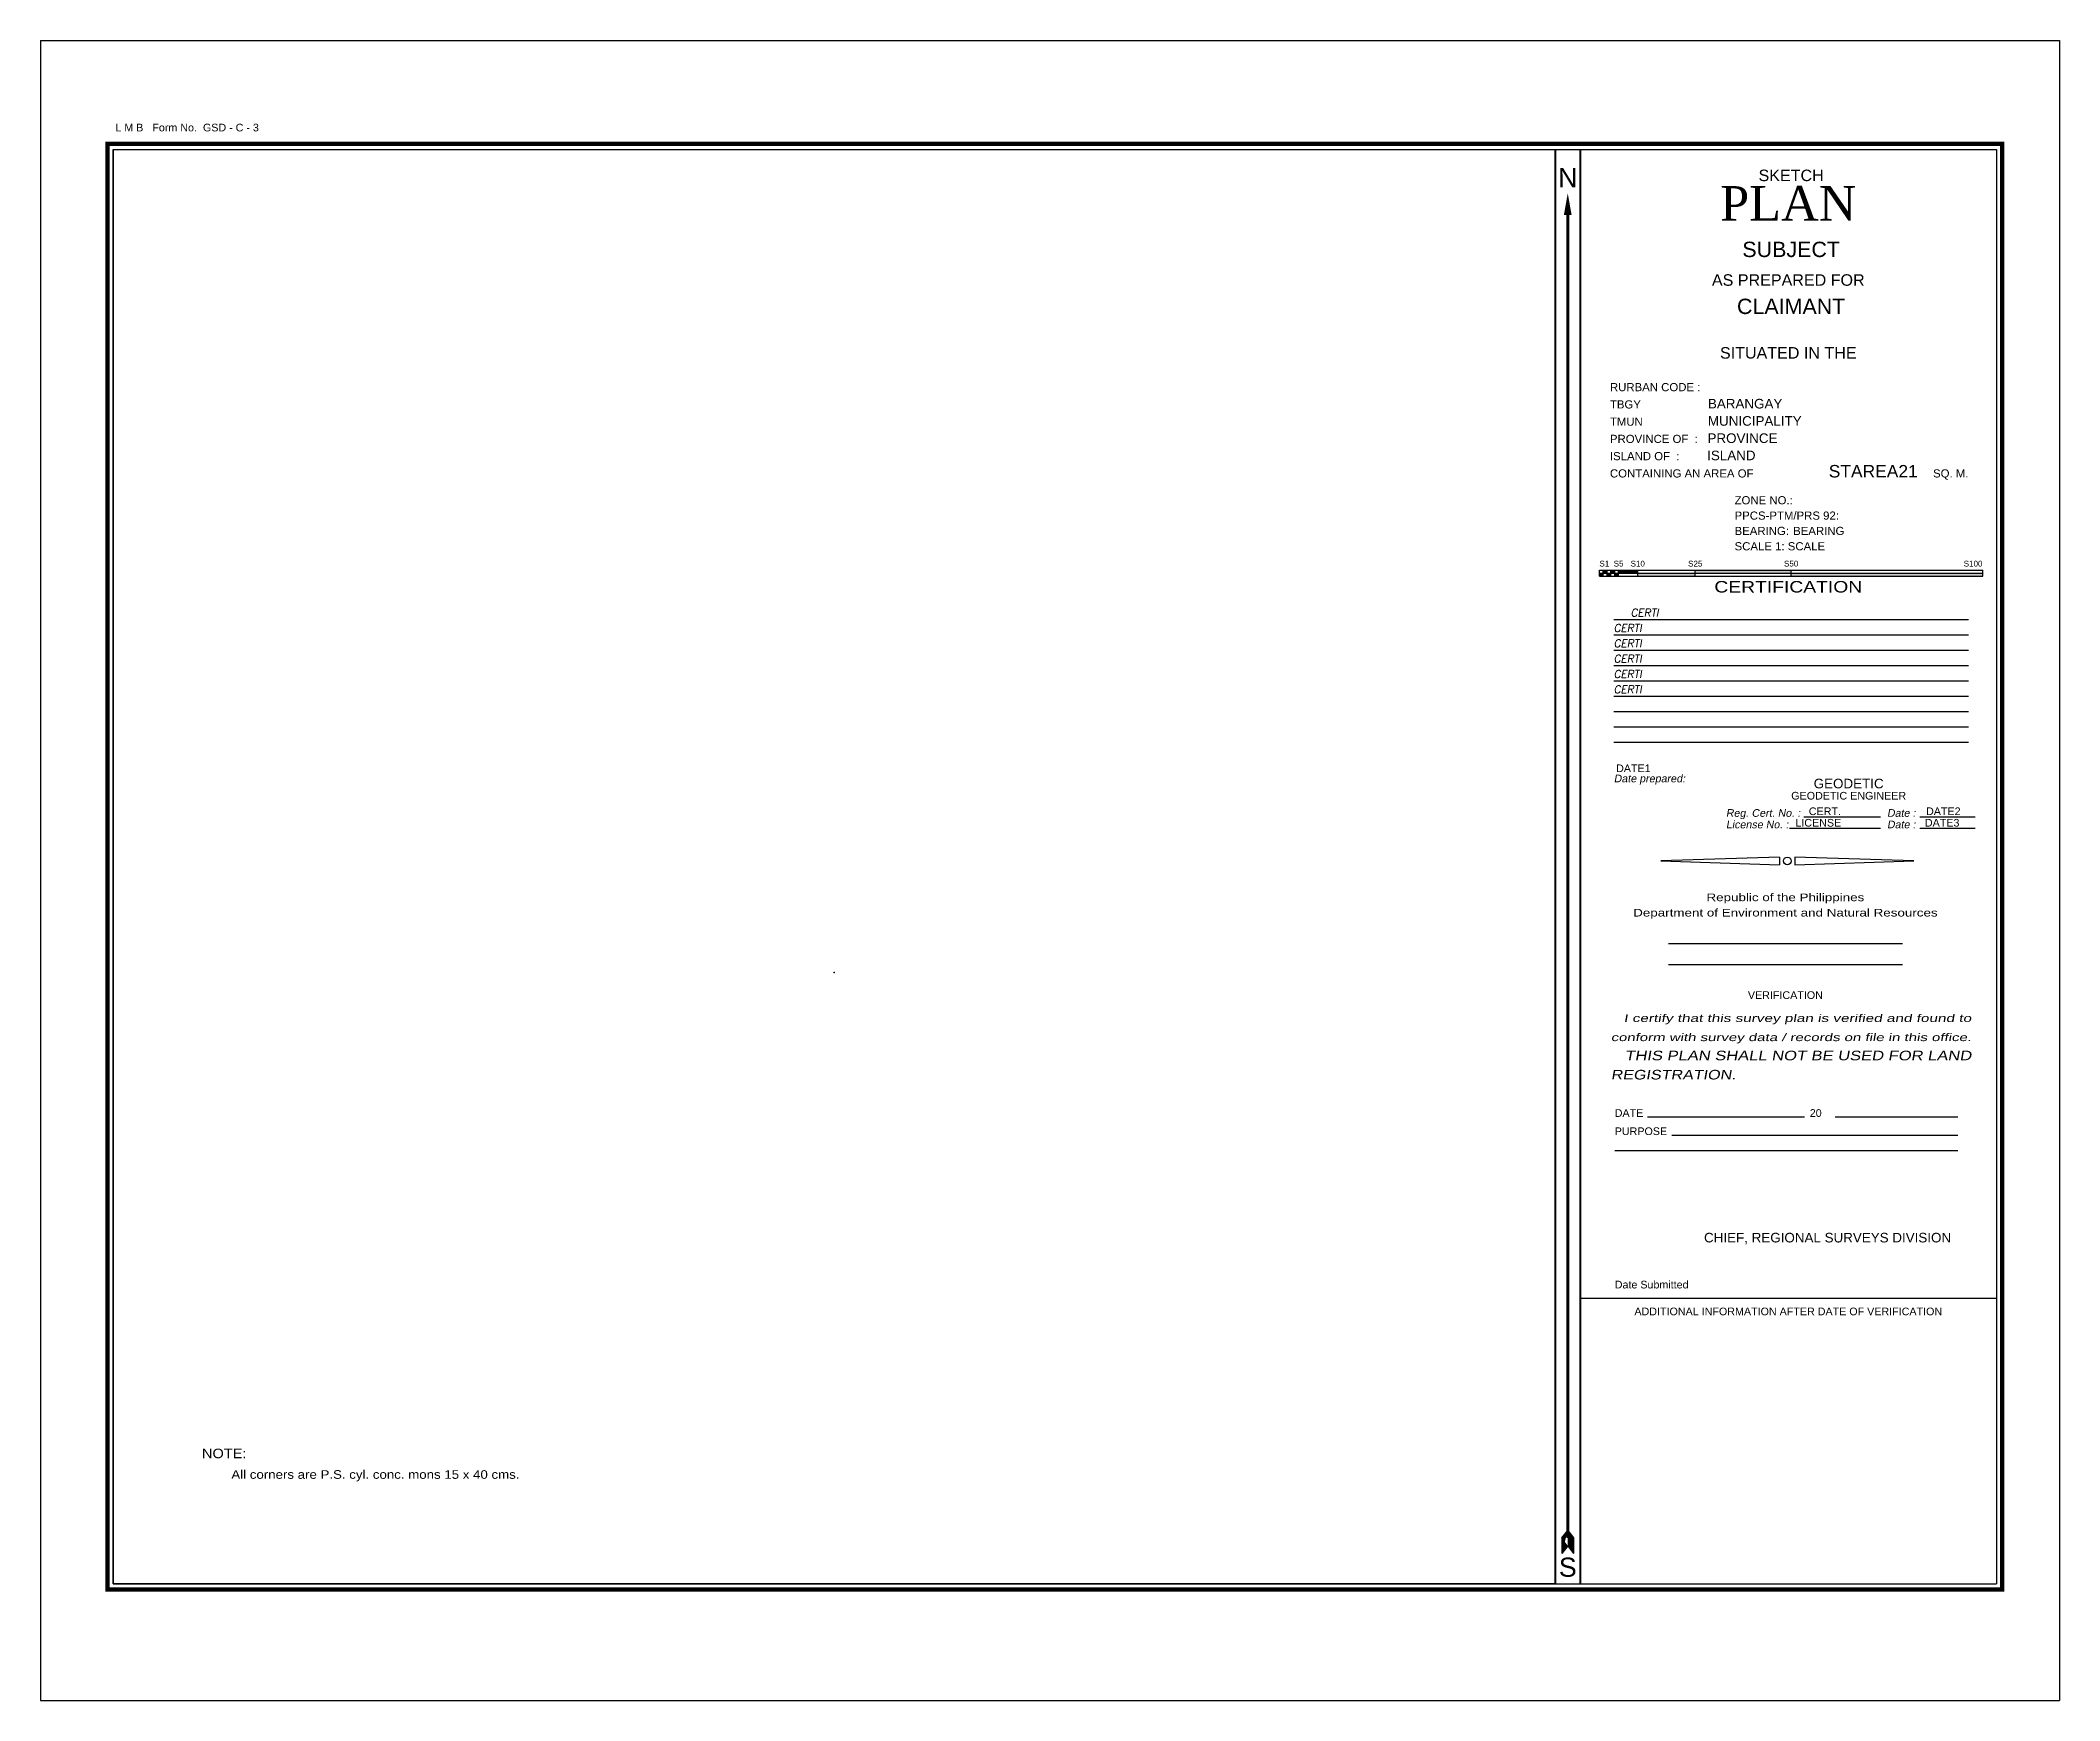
# Model space of a CAD drawing. Extents: x -207 to 320, y -218 to 216.
import ezdxf
from ezdxf.enums import TextEntityAlignment as Align

# ---------------------------------------------------------------- set-up
doc = ezdxf.new("R2010")
doc.units = 0
doc.header["$MEASUREMENT"] = 0
for name, color, linetype in [('Description', 3, 'Continuous'), ('LOTPLAN_FORM', 3, 'Continuous'), ('TBLK-ATT', 7, 'Continuous')]:
    doc.layers.add(name, color=color, linetype=linetype)
doc.styles.add('ARIAL', font='arial.ttf')
doc.styles.add('ROMANTIC', font='romantic.ttf')
doc.styles.add('S1', font='romans', dxfattribs={"height": 1})
doc.styles.add('SANSERIF', font='sanss___.ttf')

msp = doc.modelspace()

# ---------------------------------------------------------------- linework, layer by layer
at = {"color": 1}
for p, q in [((-207, 215.5), (319.5, 215.5)), ((-207, 215.5), (-207, -217.5)), ((319.5, 215.5), (319.5, -217.5)), ((-207, -217.5), (319.5, -217.5))]:
    msp.add_line(p, q, dxfattribs=at)
at = {"color": 3}
for p, q in [((-188, 187), (303, 187)), ((303, 187), (303, -187)), ((252.8, 13), (272.84, 13)), ((283.09, 13), (297.5, 13)), ((249.07, 10), (272.84, 10)), ((283.09, 10), (297.5, 10)), ((246.5, 2.5), (215.5, 1.5)), ((215.5, 1.5), (246.5, 0.5)), ((246.5, 2.5), (246.5, 0.5)), ((250.5, 2.5), (250.5, 0.5)), ((281.5, 1.5), (250.5, 2.5)), ((250.5, 0.5), (281.5, 1.5)), ((217.5, -20), (278.5, -20)), ((217.5, -25.5), (278.5, -25.5)), ((212.06, -65.25), (253, -65.25)), ((261, -65.25), (293, -65.25)), ((218.42, -70), (293, -70)), ((203.5, -74), (293, -74)), ((194.5, -112.5), (303, -112.5))]:
    msp.add_line(p, q, dxfattribs=at)
at = {"color": 3, "linetype": 'Continuous'}
for p, q in [((-188, 187), (-188, -187)), ((203.25, 64.5), (295.75, 64.5)), ((203.25, 60.5), (295.75, 60.5)), ((203.25, 56.5), (295.75, 56.5)), ((203.25, 52.5), (295.75, 52.5)), ((203.25, 48.5), (295.75, 48.5)), ((203.25, 44.5), (295.75, 44.5)), ((203.25, 40.5), (295.75, 40.5)), ((203.25, 36.5), (295.75, 36.5)), ((203.25, 32.5), (295.75, 32.5)), ((-188, -187), (303, -187))]:
    msp.add_line(p, q, dxfattribs=at)
at = {"color": 2}
for p, q in [((199.5, 77.36), (299.5, 77.36)), ((199.5, 75.76), (199.5, 77.36)), ((199.5, 76.56), (299.5, 76.56)), ((199.5, 75.76), (299.5, 75.76)), ((200.5, 75.76), (200.5, 77.36)), ((201.5, 75.76), (201.5, 77.36)), ((202.5, 75.76), (202.5, 77.36)), ((203.5, 75.76), (203.5, 77.36)), ((204.5, 75.76), (204.5, 77.36)), ((209.5, 75.76), (209.5, 77.36)), ((224.5, 75.76), (224.5, 77.36)), ((249.5, 75.76), (249.5, 77.36)), ((299.5, 75.76), (299.5, 77.36))]:
    msp.add_line(p, q, dxfattribs=at)
at = {"color": 6}
for p, q in [((189.75, -175.08), (191.25, -173.09)), ((191.25, -173.09), (192.75, -175.08)), ((189.75, -175.08), (189.75, -179.09)), ((191.25, -177.1), (189.75, -179.09)), ((192.75, -175.08), (191.25, -175.08)), ((191.25, -177.1), (192.75, -179.09)), ((191.25, -177.1), (192.75, -177.1)), ((192.75, -175.08), (192.75, -179.09))]:
    msp.add_line(p, q, dxfattribs=at)
at = {"color": 10, "const_width": 1.1}
msp.add_lwpolyline([(304.5, -188.5), (-189.5, -188.5), (-189.5, 188.5), (304.5, 188.5)], close=True, dxfattribs=at)
at = {"color": 9, "const_width": 0.5}
for points in [[(188, 187), (188, -187)], [(194.5, 187), (194.5, -187)]]:
    msp.add_lwpolyline(points, dxfattribs=at)
at = {"color": 6}
msp.add_lwpolyline([(191.25, 170, 2, 0, 0), (191.25, 175.62, 0, 0, 0)], format="xyseb", dxfattribs=at)
at = {"color": 10, "const_width": 0.75}
msp.add_lwpolyline([(191.25, 170), (191.25, -175.08)], dxfattribs=at)
at = {"color": 3}
msp.add_circle((248.5, 1.5), 1, dxfattribs=at)
msp.add_point((0, -27.56))
at = {"color": 2}
for points in [[(199.5, 75.76), (199.5, 76.56), (200.5, 76.56)], [(200.5, 76.56), (200.5, 76.56), (200.5, 75.76), (199.5, 75.76)], [(200.5, 76.56), (200.5, 77.36), (201.5, 77.36)], [(201.5, 77.36), (201.5, 77.36), (201.5, 76.56), (200.5, 76.56)], [(201.5, 75.76), (201.5, 76.56), (202.5, 76.56)], [(202.5, 76.56), (202.5, 76.56), (202.5, 75.76), (201.5, 75.76)], [(202.5, 76.56), (202.5, 77.36), (203.5, 77.36)], [(203.5, 77.36), (203.5, 77.36), (203.5, 76.56), (202.5, 76.56)], [(203.5, 75.76), (203.5, 76.56), (204.5, 76.56)], [(204.5, 76.56), (204.5, 76.56), (204.5, 75.76), (203.5, 75.76)], [(204.5, 76.56), (204.5, 77.36), (209.5, 77.36)], [(209.5, 77.36), (209.5, 77.36), (209.5, 76.56), (204.5, 76.56)], [(209.5, 75.76), (209.5, 76.56), (224.5, 76.56)], [(224.5, 76.56), (224.5, 76.56), (224.5, 75.76), (209.5, 75.76)], [(224.5, 76.56), (224.5, 77.36), (249.5, 77.36)], [(249.5, 77.36), (249.5, 77.36), (249.5, 76.56), (224.5, 76.56)], [(249.5, 75.76), (249.5, 76.56), (299.5, 76.56)], [(299.5, 76.56), (299.5, 76.56), (299.5, 75.76), (249.5, 75.76)]]:
    msp.add_solid(points, dxfattribs=at)
at = {"color": 6}
for points in [[(189.75, -175.08), (191.25, -177.1), (189.75, -179.09), (191.25, -173.09)], [(191.25, -173.09), (191.25, -173.09), (189.75, -175.08), (191.25, -173.09)], [(189.75, -175.08), (189.75, -175.08), (191.25, -173.09)], [(189.75, -179.09), (189.75, -175.08), (192.75, -175.08), (191.25, -173.09)], [(191.25, -173.09), (192.75, -175.08), (191.25, -175.08), (192.75, -175.08)], [(192.75, -175.08), (191.25, -177.1), (192.75, -175.08), (191.25, -177.1)], [(192.75, -175.08), (192.75, -177.1), (191.25, -177.08), (191.25, -177.1)], [(191.25, -177.1), (192.75, -177.1), (192.75, -179.09), (192.75, -177.1)]]:
    msp.add_solid(points, dxfattribs=at)
at = {"layer": 'LOTPLAN_FORM'}
msp.add_lwpolyline([(188, -187), (-188, -187), (-188, 187), (188, 187)], close=True, dxfattribs=at)

# ---------------------------------------------------------------- texts
at = {"color": 3}
for s, height, style, p in [('L M B   Form No.  GSD - C - 3', 2, 'SANSERIF', (-187.44, 191.76)), ('RURBAN CODE :', 2.125, 'ARIAL', (202.25, 124)), ('PROVINCE OF  :', 2.125, 'ARIAL', (202.25, 110.5)), ('ISLAND OF  :', 2.125, 'ARIAL', (202.25, 106)), ('CONTAINING AN AREA OF', 2.125, 'ARIAL', (202.25, 101.5)), ('SQ. M.', 2.125, 'ARIAL', (286.5, 101.5)), ('ZONE NO.:', 2.125, 'ARIAL', (234.75, 94.5)), ('PPCS-PTM/PRS 92:', 2.125, 'ARIAL', (234.75, 90.5)), ('SCALE 1:', 2.125, 'ARIAL', (234.75, 82.5)), ('BEARING:', 2.125, 'ARIAL', (234.75, 86.5)), ('DATE', 2, 'ARIAL', (203.5, -65.25)), ('PURPOSE', 2, 'ARIAL', (203.5, -70)), ('20', 2, 'ARIAL', (254.35, -65.25)), ('Date Submitted', 2, 'SANSERIF', (203.5, -110))]:
    msp.add_text(s, height=height, dxfattribs=dict(at, style=style)).set_placement(p)
at = {"color": 6}
for s, height, style, p in [('N', 5, 'ARIAL', (191.25, 177.21)), ('PLAN', 9, 'ROMANTIC', (248.75, 168.5)), ('S', 5, 'ARIAL', (191.25, -185.2))]:
    msp.add_text(s, height=height, dxfattribs=dict(at, style=style)).set_placement(p, align=Align.CENTER)
at = {"color": 3}
for s, height, style, p in [('AS PREPARED FOR', 3, 'ARIAL', (248.75, 151.5)), ('SITUATED IN THE', 3, 'ARIAL', (248.75, 132.5)), ('GEODETIC ENGINEER', 2, 'SANSERIF', (264.5, 17.5)), ('VERIFICATION', 2, 'ARIAL', (248, -34.5)), ('CHIEF, REGIONAL SURVEYS DIVISION', 2.5, 'ARIAL', (259, -98)), ('ADDITIONAL INFORMATION AFTER DATE OF VERIFICATION', 2, 'ARIAL', (248.75, -117))]:
    msp.add_text(s, height=height, dxfattribs=dict(at, style=style)).set_placement(p, align=Align.CENTER)
for s, height, style, width, p in [('CERTIFICATION', 3, 'SANSERIF', 1.2, (248.75, 71.5)), ('Republic of the Philippines', 2, 'ARIAL', 1.25, (248, -9)), ('Department of Environment and Natural Resources', 2, 'ARIAL', 1.25, (248, -13))]:
    msp.add_text(s, height=height, dxfattribs=dict(at, style=style, width=width)).set_placement(p, align=Align.CENTER)
at = {"color": 3, "style": 'SANSERIF', "oblique": 10}
for s, p in [('Date prepared:', (203.25, 22)), ('Reg. Cert. No. :', (232.5, 13)), ('License No. :', (232.5, 10)), ('Date :', (274.5, 13)), ('Date :', (274.5, 10))]:
    msp.add_text(s, height=2, dxfattribs=at).set_placement(p)
at = {"color": 3, "style": 'ARIAL', "oblique": 10}
for s, height, width, p, p2 in [('   I certify that this survey plan is verified and found to', 2, 1.427547, (202.5, -40.5), (296.5, -40.5)), ('conform with survey data / records on file in this office.', 2, 1.397975, (202.5, -45.5), (296.5, -45.5)), ('   THIS PLAN SHALL NOT BE USED FOR LAND', 2.5, 1.232456, (202.5, -50.5), (296.5, -50.5))]:
    msp.add_text(s, height=height, dxfattribs=dict(at, width=width)).set_placement(p, p2, align=Align.FIT)
at = {"color": 3, "style": 'ARIAL', "oblique": 10, "width": 1.2}
msp.add_text('REGISTRATION.', height=2.5, dxfattribs=at).set_placement((202.5, -55.5))
at = {"color": 5, "style": 'ARIAL'}
msp.add_attdef('SKETCH', text='', height=3, dxfattribs=at).set_placement((249.5, 178.79), align=Align.CENTER)
at = {"color": 6, "style": 'ARIAL'}
msp.add_attdef('SUBJECT', text='', height=4, dxfattribs=at).set_placement((249.5, 158.99), align=Align.CENTER)
at = {"color": 7, "style": 'ARIAL'}
msp.add_attdef('CLAIMANT', text='', height=4, dxfattribs=at).set_placement((249.5, 144.13), align=Align.CENTER)
at = {"color": 3, "style": 'ARIAL'}
for tag, p, s, height in [('TBGY', (202.25, 119.5), '', 2.12), ('TMUN', (202.25, 115), '', 2.12), ('DATE1', (203.85, 24.65), '8-27-91', 2), ('LICENSE', (250.6, 10.45), '', 2), ('CERT.', (254.1, 13.45), '', 2), ('DATE3', (284.37, 10.45), '', 2), ('DATE2', (284.67, 13.45), '', 2)]:
    msp.add_attdef(tag, p, s, height=height, dxfattribs=at)
at = {"color": 4, "style": 'ARIAL'}
for tag, p, s, height in [('BARANGAY', (227.8, 119.5), '', 2.5), ('MUNICIPALITY', (227.79, 115), '', 2.5), ('PROVINCE', (227.69, 110.5), '', 2.5), ('ISLAND', (227.6, 106), 'LUZON', 2.5), ('SCALE', (248.62, 82.5), '200 mts.', 2.125), ('BEARING', (250.02, 86.5), 'True', 2.125)]:
    msp.add_attdef(tag, p, s, height=height, dxfattribs=at)
at = {"color": 2, "style": 'ARIAL'}
msp.add_attdef('S1', (199.51, 78.28), '0', height=1.5, dxfattribs=at)
for tag, text, p in [('S5', '5', (204.5, 78.28)), ('S10', '10', (209.5, 78.28)), ('S25', '25', (224.5, 78.28)), ('S50', '50', (249.5, 78.28))]:
    msp.add_attdef(tag, text=text, height=1.5, dxfattribs=at).set_placement(p, align=Align.CENTER)
msp.add_attdef('S100', text='100', height=1.5, dxfattribs=at).set_placement((299.39, 78.28), align=Align.RIGHT)
at = {"color": 4, "style": 'ARIAL'}
msp.add_attdef('GEODETIC', text='', height=2.5, dxfattribs=at).set_placement((264.5, 20.43), align=Align.CENTER)
at = {"layer": 'Description', "style": 'ARIAL', "width": 1.1}
msp.add_text('NOTE:', height=2.475, dxfattribs=at).set_placement((-164.88, -154.27))
at = {"layer": 'Description', "color": 1, "style": 'ARIAL', "width": 1.1}
msp.add_text('All corners are P.S. cyl. conc. mons 15 x 40 cms.', height=2.25, dxfattribs=at).set_placement((-157.2, -159.65))
at = {"layer": 'LOTPLAN_FORM', "color": 4, "style": 'S1', "oblique": 10}
for p, s in [((203.25, 61.25), 'of the lot plotted herein are true and correct based on'), ((207.66, 65.25), 'This is to certify that the bearings, distances and area'), ((203.25, 57.25), 'the technical descriptions appearing in TCT-No. T-xxxxxx'), ((203.25, 53.25), 'registered in the name of xxxx xxxxxxx xx issued by'), ((203.25, 49.25), 'Register of Deeds.'), ((203.25, 45.25), '')]:
    msp.add_attdef('CERTI', p, s, height=2, dxfattribs=at)
at = {"layer": 'TBLK-ATT', "color": 5, "style": 'ARIAL'}
msp.add_attdef('STAREA21', text='', height=3.25, dxfattribs=at).set_placement((282.51, 101.51), align=Align.RIGHT)

doc.saveas('drawing.dxf')
